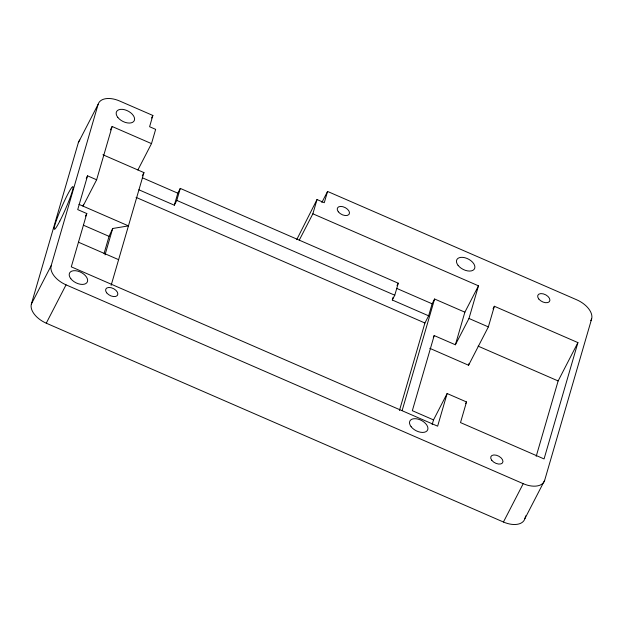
<?xml version="1.0" encoding="UTF-8"?>
<svg xmlns="http://www.w3.org/2000/svg" width="623" height="623" viewBox="0 0 623 623"><rect width="100%" height="100%" fill="white"/><g stroke="black" fill="none" stroke-linecap="round" stroke-linejoin="round"><path stroke-width="0.93" d="M321.842 202.514L327.558 191.44L576.734 299.811A19.897 11.58 27.3 0 1 591.624 318.968L544.666 480.325L524.878 518.663A19.897 11.58 27.3 0 1 503.439 522.019L46.266 323.189A19.897 11.58 27.3 0 1 31.376 304.032L78.334 142.675L98.123 104.337A19.897 11.58 27.3 0 1 119.561 100.981L152.869 115.465L149.59 126.718L155.649 129.358L151.498 143.617L137.893 169.97M31.376 304.032L51.164 265.694L98.123 104.337M83.568 204.297L83.03 206.135L96.635 179.782L87.547 175.834L77.719 209.601L86.807 213.557L71.295 266.839L437.634 426.171L447.135 393.526L466.51 401.952L460.506 422.589L544.066 458.933L577.918 342.603L494.358 306.259L493.042 308.821M96.635 179.782L112.14 126.5L151.498 143.617M104.049 253.561L109.056 236.351L112.693 228.493L128.447 225.884L78.903 204.336M105.014 254.869L112.693 228.493M111.128 285.389L143.952 172.602L102.912 154.753M138.867 189.781L174.315 205.201L177.812 193.192L180.281 188.403L398.268 283.208L394.772 295.216L392.303 300.013L428.632 315.814L424.917 323.002L399.46 410.479M174.315 205.201L176.784 200.411L180.281 188.403M296.712 239.66L317.021 199.539L324.287 202.701L327.558 191.44M299.266 240.151L312.871 213.798L317.021 199.539M392.303 300.013L393.105 297.241M428.632 315.814L432.128 303.806L434.597 299.009L464.875 312.178L455.39 344.776L434.192 335.571L433.304 337.277M402.139 410.549L434.597 299.009M434.192 335.571L412.333 410.689L433.522 419.902L432.167 424.567M455.39 344.776L468.979 318.47L478.48 285.825L312.871 213.798M429.777 348.319L468.566 365.234L469.088 363.443M468.566 365.234L488.354 326.904L494.358 306.259M536.201 456.324L558.138 380.941L577.918 342.603M524.878 518.663L525.695 515.867M433.522 419.902L447.135 393.526M110.38 129.896L112.14 126.5M86.231 178.38L87.547 175.834M85.483 216.103L86.807 213.557M151.553 118.02L152.869 115.465M46.266 323.189L66.054 284.851A19.897 11.58 27.3 0 1 51.164 265.694M142.301 175.795L143.952 172.602M397.03 285.607L398.268 283.208M464.875 312.178L478.48 285.825M465.63 403.657L466.51 401.952M590.744 320.674L591.624 318.968M503.439 522.019L523.219 483.682A19.897 11.58 27.3 0 0 544.666 480.325M468.979 318.47L488.354 326.904M142.363 177.781L177.812 193.192M396.68 288.387L432.128 303.806M176.784 200.411L394.772 295.216M136.055 197.366L424.917 323.002M478.129 346.147L558.138 380.941M83.451 225.215L109.056 236.351M78.545 242.238L118.611 259.666M66.054 284.851L523.219 483.682M78.334 142.675A19.897 11.58 27.3 0 1 79.806 140.027M458.092 265.382A9.945 5.794 27.3 0 0 474.025 269.463A9.945 5.794 27.3 0 0 464.906 257.735A9.945 5.794 27.3 0 0 458.092 265.382M70.835 278.73A9.945 5.794 27.3 0 0 86.761 282.819A9.945 5.794 27.3 0 0 77.649 271.083A9.945 5.794 27.3 0 0 70.835 278.73M411.133 426.739A9.945 5.794 27.3 0 0 427.067 430.82A9.945 5.794 27.3 0 0 417.947 419.092A9.945 5.794 27.3 0 0 411.133 426.739M117.794 117.373A9.945 5.794 27.3 0 0 133.719 121.462A9.945 5.794 27.3 0 0 124.6 109.726A9.945 5.794 27.3 0 0 117.794 117.373M59.839 221.072A23.207 2.134 -66.5 0 0 73.062 186.845A23.207 2.134 -66.5 0 0 58.071 215.893A23.207 2.134 -66.5 0 0 59.839 221.072M338.305 211.789A6.635 3.863 27.3 0 0 348.927 214.507A6.635 3.863 27.3 0 0 342.845 206.688A6.635 3.863 27.3 0 0 338.305 211.789M538.731 298.954A6.635 3.863 27.3 0 0 549.354 301.68A6.635 3.863 27.3 0 0 543.272 293.861A6.635 3.863 27.3 0 0 538.731 298.954M491.773 460.311A6.635 3.863 27.3 0 0 502.395 463.037A6.635 3.863 27.3 0 0 496.313 455.218A6.635 3.863 27.3 0 0 491.773 460.311M106.665 292.818A6.635 3.863 27.3 0 0 117.288 295.543A6.635 3.863 27.3 0 0 111.206 287.725A6.635 3.863 27.3 0 0 106.665 292.818"/></g></svg>
